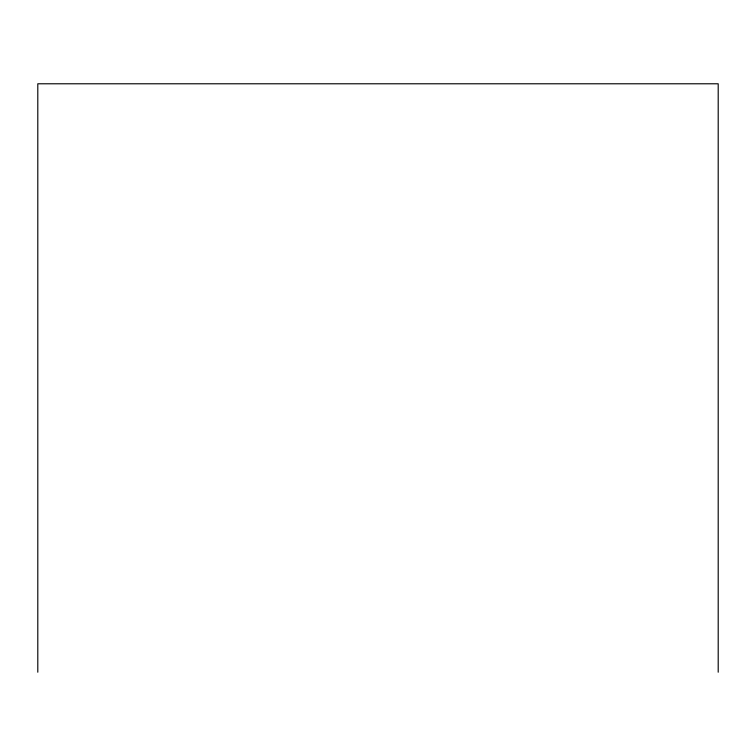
<?xml version="1.0" encoding="UTF-8"?>
<svg xmlns="http://www.w3.org/2000/svg" width="756" height="756" viewBox="0 0 756 756"><rect width="100%" height="100%" fill="white"/><g stroke="black" fill="none" stroke-linecap="round" stroke-linejoin="round"><path stroke-width="1.13" d="M718.2 672.216L718.2 83.784L37.8 83.784L37.8 672.216"/></g></svg>
